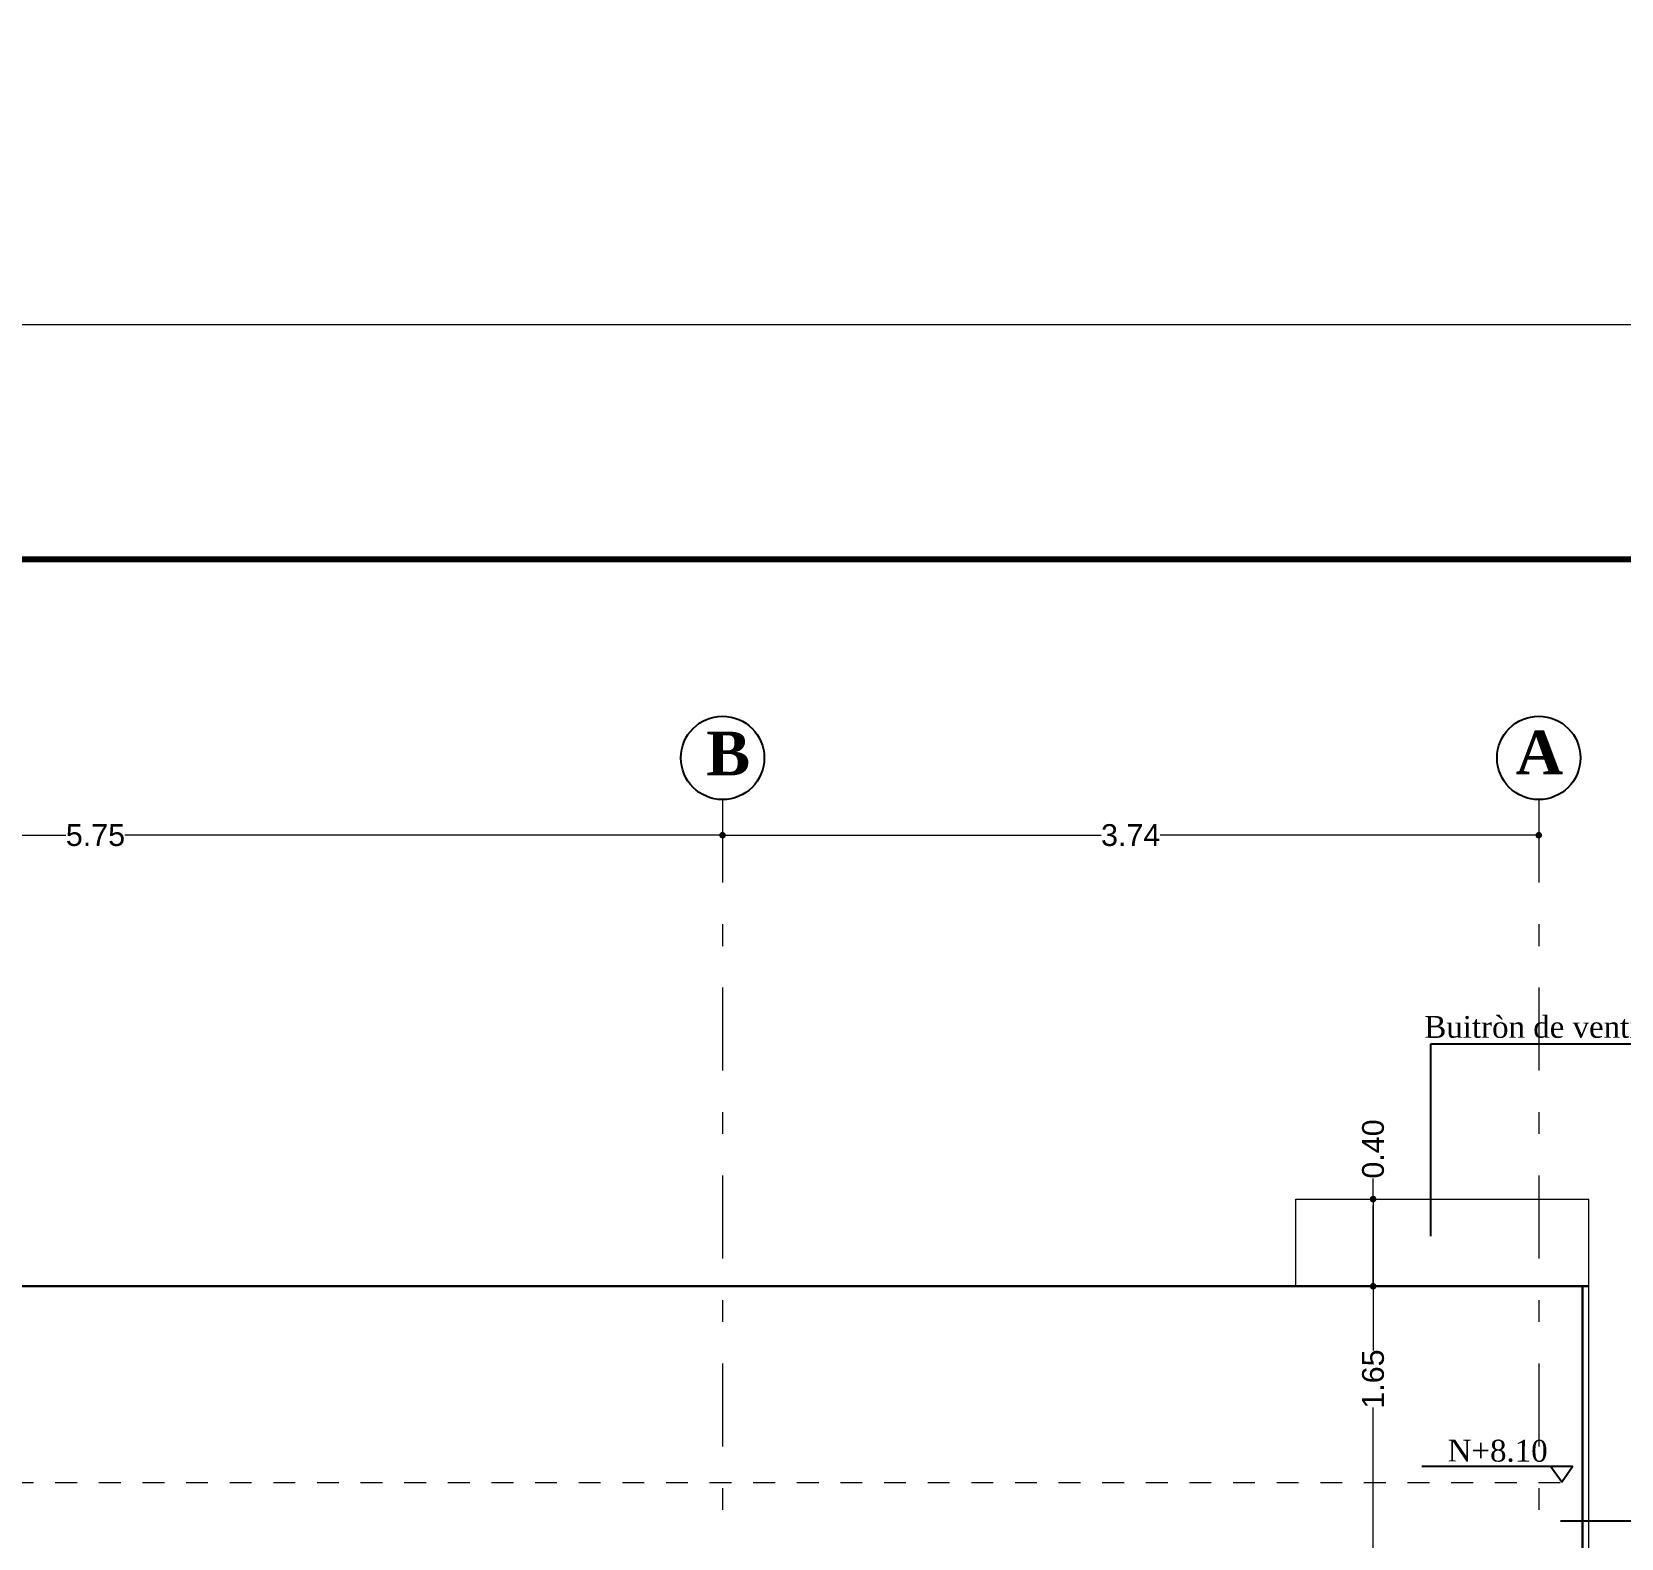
# Model space of a CAD drawing. Header units: inches. Extents: x 2908 to 3459, y -3172 to -55.
# Drawn here: x 3282.92 to 3290.21, y -292.95 to -286.05 of the extents above; entities that cross this region are included whole.
import ezdxf

# ---------------------------------------------------------------- set-up
doc = ezdxf.new("R2010")
doc.units = ezdxf.units.IN
doc.header["$MEASUREMENT"] = 0
doc.linetypes.add('ACAD_ISO03W100', pattern=[30, 12, -18])
doc.linetypes.add('DASHDOT', pattern=[25.4, 12.7, -6.35, 0, -6.35])
doc.layers.add('BORDER', color=1, linetype='Continuous')
doc.layers.add('TEXTO', color=4, linetype='Continuous')
for name, color, linetype, lineweight in [('Capa2', 1, 'Continuous', 25), ('COTA', 1, 'Continuous', 9), ('COTAS 01', 1, 'Continuous', 25), ('E-EJES', 1, 'DASHDOT', 5), ('fachada plano 1', 140, 'Continuous', 30), ('LINEAS DE PROYECCIÒN', 74, 'ACAD_ISO03W100', 18), ('muros bajitos', 4, 'Continuous', 15), ('Márgen', 7, 'Continuous', 80)]:
    doc.layers.add(name, color=color, linetype=linetype, lineweight=lineweight)
doc.styles.add('Arial new', font='arial.ttf')
doc.styles.add('CONSTRUCTORA', font='times.ttf', dxfattribs={"height": 0.3})
doc.dimstyles.new('GUS', dxfattribs={"dimtxt": 0.1, "dimasz": 0.03, "dimexe": 0.05, "dimexo": 0.05, "dimgap": 0.005, "dimtad": 0, "dimzin": 1, "dimdsep": 46, "dimtxsty": 'Arial new', "dimblk": 'DOT', "dimcen": 0.01, "dimse1": 1, "dimse2": 1, "dimclrd": 1, "dimclre": 252, "dimclrt": 1, "dimaunit": 1, "dimadec": 0, "dimazin": 2, "dimtfac": 1, "dimtmove": 0, "dimatfit": 2, "dimldrblk": 'ARCHTICK', "dimfxl": 1, "dimlwd": -1, "dimlwe": -1, "dimarcsym": 1})

# ---------------------------------------------------------------- blocks, each defined once
blk = doc.blocks.new('_Dot')
at = {"color": 0, "linetype": 'ByBlock', "lineweight": -2}
blk.add_line((-0.5, 0), (-1, 0), dxfattribs=at)
at = {"color": 0, "linetype": 'ByBlock', "const_width": 0.5}
blk.add_lwpolyline([(-0.25, 0, 1), (0.25, 0, 1)], format="xyb", close=True, dxfattribs=at)
blk = doc.blocks.new('*D4656')
at = {"layer": 'COTA', "color": 1, "linetype": 'Continuous', "transparency": 16777216}
for p, q in [((3289.0724, -291.4301), (3289.0724, -292.0941)), ((3289.0724, -293.0192), (3289.0724, -292.3552))]:
    blk.add_line(p, q, dxfattribs=at)
at = {"layer": 'Defpoints', "color": 0, "transparency": 16777216}
for p in [(3287.2778, -291.4001, -7.5295), (3289.0724, -291.4001), (3287.3023, -293.0492, -7.182)]:
    blk.add_point(p, dxfattribs=at)
at = {"layer": 'COTA', "color": 1, "transparency": 16777216, "xscale": 0.03, "yscale": 0.03, "zscale": 0.03}
for p, rotation in [((3289.0724, -291.4001), 90), ((3289.0724, -293.0492), 270)]:
    blk.add_blockref('_Dot', p, dxfattribs=dict(at, rotation=rotation))
at = {"layer": 'COTA', "color": 1, "transparency": 16777216, "insert": (3289.0724, -292.2247), "char_height": 0.1, "attachment_point": 5, "rotation": 90, "style": 'Arial new'}
blk.add_mtext('1.65', dxfattribs=at)
blk = doc.blocks.new('_ArchTick')
at = {"color": 0, "linetype": 'ByBlock', "const_width": 0.15}
blk.add_lwpolyline([(-0.5, -0.5), (0.5, 0.5)], dxfattribs=at)
blk = doc.blocks.new('*D4657')
at = {"layer": 'COTA', "color": 1, "linetype": 'Continuous', "transparency": 16777216}
for p, q in [((3289.0724, -291.3992), (3289.0724, -291.3043)), ((3289.0724, -291.7692), (3289.0724, -291.4292))]:
    blk.add_line(p, q, dxfattribs=at)
at = {"layer": 'Defpoints', "color": 0, "transparency": 16777216}
for p in [(3287.3023, -291.3992, -7.182), (3289.0724, -291.3992), (3287.2778, -291.7992, -7.5295)]:
    blk.add_point(p, dxfattribs=at)
at = {"layer": 'COTA', "color": 1, "transparency": 16777216, "xscale": 0.03, "yscale": 0.03, "zscale": 0.03}
for p, rotation in [((3289.0724, -291.3992), 90), ((3289.0724, -291.7992), 270)]:
    blk.add_blockref('_Dot', p, dxfattribs=dict(at, rotation=rotation))
at = {"layer": 'COTA', "color": 1, "transparency": 16777216, "insert": (3289.0724, -291.1696), "char_height": 0.1, "attachment_point": 5, "rotation": 90, "style": 'Arial new'}
blk.add_mtext('0.40', dxfattribs=at)
blk = doc.blocks.new('*D4864')
at = {"layer": 'COTA', "color": 1, "linetype": 'Continuous', "transparency": 16777216}
for p, q in [((3280.3696, -289.7307), (3283.0794, -289.7307)), ((3286.0598, -289.7307), (3283.3499, -289.7307))]:
    blk.add_line(p, q, dxfattribs=at)
at = {"layer": 'Defpoints', "color": 0, "transparency": 16777216}
for p in [(3280.3396, -289.5673, -7.182), (3286.0898, -289.5673, -7.182), (3286.0898, -289.7307)]:
    blk.add_point(p, dxfattribs=at)
at = {"layer": 'COTA', "color": 1, "transparency": 16777216, "xscale": 0.03, "yscale": 0.03, "zscale": 0.03, "rotation": 180}
blk.add_blockref('_Dot', (3280.3396, -289.7307), dxfattribs=at)
at = {"layer": 'COTA', "color": 1, "transparency": 16777216, "xscale": 0.03, "yscale": 0.03, "zscale": 0.03}
blk.add_blockref('_Dot', (3286.0898, -289.7307), dxfattribs=at)
at = {"layer": 'COTA', "color": 1, "transparency": 16777216, "insert": (3283.2147, -289.7307), "char_height": 0.1, "attachment_point": 5, "style": 'Arial new'}
blk.add_mtext('5.75', dxfattribs=at)
blk = doc.blocks.new('*D4865')
at = {"layer": 'COTA', "color": 1, "linetype": 'Continuous', "transparency": 16777216}
for p, q in [((3286.1198, -289.7307), (3287.8262, -289.7307)), ((3289.8018, -289.7307), (3288.0955, -289.7307))]:
    blk.add_line(p, q, dxfattribs=at)
at = {"layer": 'Defpoints', "color": 0, "transparency": 16777216}
for p in [(3286.0898, -289.5673, -7.182), (3289.8318, -289.5673, 0.0235), (3289.8318, -289.7307)]:
    blk.add_point(p, dxfattribs=at)
at = {"layer": 'COTA', "color": 1, "transparency": 16777216, "xscale": 0.03, "yscale": 0.03, "zscale": 0.03, "rotation": 180}
blk.add_blockref('_Dot', (3286.0898, -289.7307), dxfattribs=at)
at = {"layer": 'COTA', "color": 1, "transparency": 16777216, "xscale": 0.03, "yscale": 0.03, "zscale": 0.03}
blk.add_blockref('_Dot', (3289.8318, -289.7307), dxfattribs=at)
at = {"layer": 'COTA', "color": 1, "transparency": 16777216, "insert": (3287.9608, -289.7307), "char_height": 0.1, "attachment_point": 5, "style": 'Arial new'}
blk.add_mtext('3.74', dxfattribs=at)

msp = doc.modelspace()

# ---------------------------------------------------------------- linework, layer by layer
at = {"layer": 'BORDER'}
for p, q in [((3289.337, -290.6867), (3290.9782, -290.6867)), ((3289.9311, -292.8748), (3291.4732, -292.8748))]:
    msp.add_line(p, q, dxfattribs=at)
at = {"layer": 'Capa2'}
msp.add_line((3289.337, -291.5693), (3289.337, -290.6867), dxfattribs=at)
for centre in [(3286.0898, -289.3761, -7.182), (3289.8318, -289.3761, -7.182)]:
    msp.add_circle(centre, 0.1912, dxfattribs=at)
at = {"layer": 'COTA'}
msp.add_lwpolyline([(3272.7109, -312.389), (3272.7109, -287.389), (3307.7109, -287.389), (3307.7109, -312.389), (3272.7109, -312.389)], close=True, dxfattribs=at)
at = {"layer": 'E-EJES', "ltscale": 0.03}
for p, q in [((3286.0898, -289.5673, -7.182), (3286.0898, -306.5257, -7.182)), ((3289.8318, -289.5673, 0.0235), (3289.8318, -307.2554, -2.1352))]:
    msp.add_line(p, q, dxfattribs=at)
at = {"layer": 'fachada plano 1'}
for p, q in [((3290.0608, -291.7992, -7.1987), (3277.6252, -291.7992, -0.0111)), ((3290.032, -303.8492, -7.5295), (3290.032, -291.7992, -7.182))]:
    msp.add_line(p, q, dxfattribs=at)
at = {"layer": 'LINEAS DE PROYECCIÒN', "ltscale": 0.003}
msp.add_line((3277.6305, -292.6992, -7.182), (3290.032, -292.6992, -7.182), dxfattribs=at)
at = {"layer": 'muros bajitos'}
for p, q in [((3288.7187, -291.7992, -7.1679), (3288.7187, -291.3992, -7.1679)), ((3288.7187, -291.3992, -7.1961), (3290.0608, -291.3992, -7.1961)), ((3290.0608, -307.3001, -6.9235), (3290.0608, -291.3992, -6.9235))]:
    msp.add_line(p, q, dxfattribs=at)
at = {"layer": 'Márgen'}
msp.add_line((3306.8062, -288.4663), (3273.3317, -288.4663), dxfattribs=at)
at = {"layer": 'TEXTO', "ltscale": 0.008, "elevation": -7.182}
msp.add_lwpolyline([(3289.8871, -292.6252), (3289.9371, -292.6952), (3289.9871, -292.6252), (3289.2963, -292.6252)], dxfattribs=at)

# ---------------------------------------------------------------- texts
at = {"layer": 'COTAS 01', "insert": (3289.8728, -292.5037, -7.182), "char_height": 0.1, "attachment_point": 3, "rotation": 359.85084, "style": 'CONSTRUCTORA'}
msp.add_mtext_dynamic_manual_height_columns('N+8.10', width=0.828029, gutter_width=0.5, heights=[0], dxfattribs=at)
at = {"layer": 'TEXTO', "style": 'CONSTRUCTORA'}
msp.add_text('Buitròn de ventilaciòn baño', height=0.1, rotation=0.00384, dxfattribs=at).set_placement((3289.3072, -290.6599))
at = {"layer": 'TEXTO', "char_height": 0.2, "width": 4.725521, "attachment_point": 1, "rotation": 359.99823, "style": 'CONSTRUCTORA'}
for s, insert in [('{\\fTimes New Roman|b1|i0|c0|p18;\\T1.1;B  }', (3286.0149, -289.2557, -7.182)), ('{\\fTimes New Roman|b1|i0|c0|p18;\\T1.1;A}', (3289.7253, -289.2511, -7.182))]:
    msp.add_mtext(s, dxfattribs=dict(at, insert=insert))

# ---------------------------------------------------------------- dimensions: what is measured, and where the dimension line sits
at = {"layer": 'COTA'}
for base, p1, p2, picture, middle in [((3286.0898, -289.7307), (3280.3396, -289.5673, -7.182), (3286.0898, -289.5673, -7.182), '*D4864', (3283.2147, -289.7307)), ((3289.8318, -289.7307), (3286.0898, -289.5673, -7.182), (3289.8318, -289.5673, 0.0235), '*D4865', (3287.9608, -289.7307))]:
    dim = msp.add_linear_dim(base=base, p1=p1, p2=p2, dimstyle='GUS', dxfattribs=at)
    dim.commit()
    dim.dimension.update_dxf_attribs({"geometry": picture, "text_midpoint": middle})
dim = msp.add_linear_dim(base=(3289.0724, -291.3992, -0.0141), p1=(3287.2778, -291.7992, -7.5436), p2=(3287.3023, -291.3992, -7.1961), angle=90, dimstyle='GUS', dxfattribs=at)
dim.commit()
dim.dimension.update_dxf_attribs({"geometry": '*D4657', "text_midpoint": (3289.0724, -291.1696, -0.0141), "dimtype": 160})
dim = msp.add_linear_dim(base=(3289.0724, -291.4001), p1=(3287.3023, -293.0492, -7.182), p2=(3287.2778, -291.4001, -7.5295), angle=90, dimstyle='GUS', dxfattribs=at)
dim.commit()
dim.dimension.update_dxf_attribs({"geometry": '*D4656', "text_midpoint": (3289.0724, -292.2247)})

doc.saveas('drawing.dxf')
